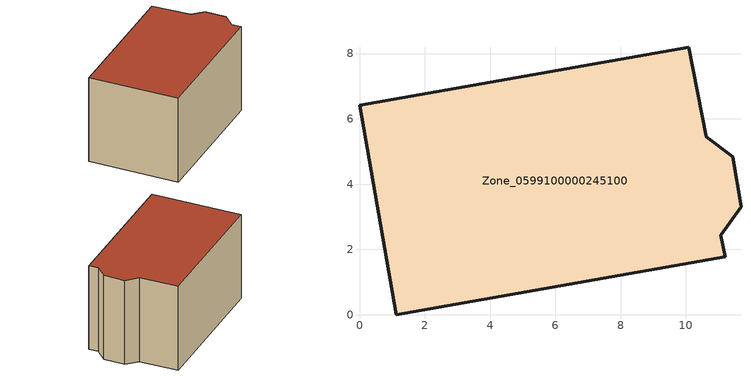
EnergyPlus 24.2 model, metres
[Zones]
Zone_0599100000245100
 floor ground (C_G): 0,6.42 10.09,8.19 10.62,5.45 11.44,4.84 11.69,3.3 11.07,2.43 11.21,1.77 1.12,0 z0
 wall outside (C_F): 1.12,0 11.21,1.77 11.07,2.43 11.69,3.3 11.44,4.84 10.62,5.45 10.09,8.19 0,6.42 1.12,0 z0:6.46
 roof outside (C_R): 10.09,8.19 0,6.42 1.12,0 11.21,1.77 11.07,2.43 11.69,3.3 11.44,4.84 10.62,5.45 z6.46
[BUILDING]
Pand.0599100000245100: North Axis=0; Terrain=City; Loads Convergence Tolerance Value=0.04; Temperature Convergence Tolerance Value=0.4; Solar Distribution=FullExterior; Maximum Number of Warmup Days=25; Minimum Number of Warmup Days=1
[Site:Location]
Rotterdam.The.Hague.AP_ZH_NLD Design_Conditions: Latitude=51.96; Longitude=4.45; Time Zone=1; Elevation=-4.5
[SITE:GROUNDTEMPERATURE:BUILDINGSURFACE]
18, 18, 18, 18, 18, 18, 18, 18, 18, 18, 18, 18
[MATERIAL] Thermal Absorptance=0.9; Solar Absorptance=0.7; Visible Absorptance=0.7
Name | Roughness | Thickness | Conductivity | Density | Specific Heat
G.D.1965 | MediumSmooth | 0.15 | 1 | 540 | 1210
F.D.1965 | Rough | 0.3 | 0.857143 | 1920 | 840
R.D.1965 | MediumRough | 0.2 | 0.08 | 1500 | 1000
[CONSTRUCTION]
C_G: G.D.1965
C_F: F.D.1965
C_R: R.D.1965
[ZONE]
Zone_0599100000245100: Type=1; Multiplier=1; Ceiling Height=Autocalculate; Volume=Autocalculate; Floor Area=autocalculate; Part of Total Floor Area=Yes
[ZONEINFILTRATION:DESIGNFLOWRATE]
Infil_Zone_0599100000245100: Zone or ZoneList or Space or SpaceList=Zone_0599100000245100; Schedule=AlwaysOn; Design Flow Rate Calculation Method=Flow/Area; Flow Rate per Floor Area=0.0042; Constant Term Coefficient=1; Temperature Term Coefficient=0; Velocity Term Coefficient=0; Velocity Squared Term Coefficient=0
[HVACTEMPLATE:ZONE:IDEALLOADSAIRSYSTEM]
Zone_0599100000245100: Maximum Heating Supply Air Temperature=50; Minimum Cooling Supply Air Temperature=13; Maximum Heating Supply Air Humidity Ratio=0.0156; Minimum Cooling Supply Air Humidity Ratio=0.0077; Heating Limit=NoLimit; Cooling Limit=NoLimit; Dehumidification Control Type=ConstantSensibleHeatRatio; Cooling Sensible Heat Ratio=0.7; Dehumidification Setpoint=60; Humidification Control Type=None; Humidification Setpoint=30; Outdoor Air Method=None; Outdoor Air Flow Rate per Person=0.00944; Outdoor Air Flow Rate per Zone Floor Area=0; Outdoor Air Flow Rate per Zone=0; Demand Controlled Ventilation Type=None; Outdoor Air Economizer Type=NoEconomizer; Heat Recovery Type=None; Sensible Heat Recovery Effectiveness=0.7; Latent Heat Recovery Effectiveness=0.65
[ZONECONTROL:THERMOSTAT]
ThermostatControl_Zone_0599100000245100: Zone or ZoneList=Zone_0599100000245100; Control Type Schedule=DualSetpointControlType; Control 1=Thermostat_Zone_0599100000245100; Temperature Difference Between Cutout And Setpoint=0
[THERMOSTATSETPOINT:DUALSETPOINT]
Thermostat_Zone_0599100000245100: Heating Setpoint Temperature Schedule=HeatingSetpoint_Zone_0599100000245100; Cooling Setpoint Temperature Schedule=CoolingSetpoint_Zone_0599100000245100
[SCHEDULE:COMPACT]
HeatingSetpoint_Zone_0599100000245100: Through: 12/31, For: AllDays, Until: 24:00, 21
CoolingSetpoint_Zone_0599100000245100: Through: 12/31, For: AllDays, Until: 24:00, 24
DualSetpointControlType: Through: 12/31, For: AllDays, Until: 24:00, 4
AlwaysOn: Through: 12/31, For: AllDays, Until: 24:00, 1
